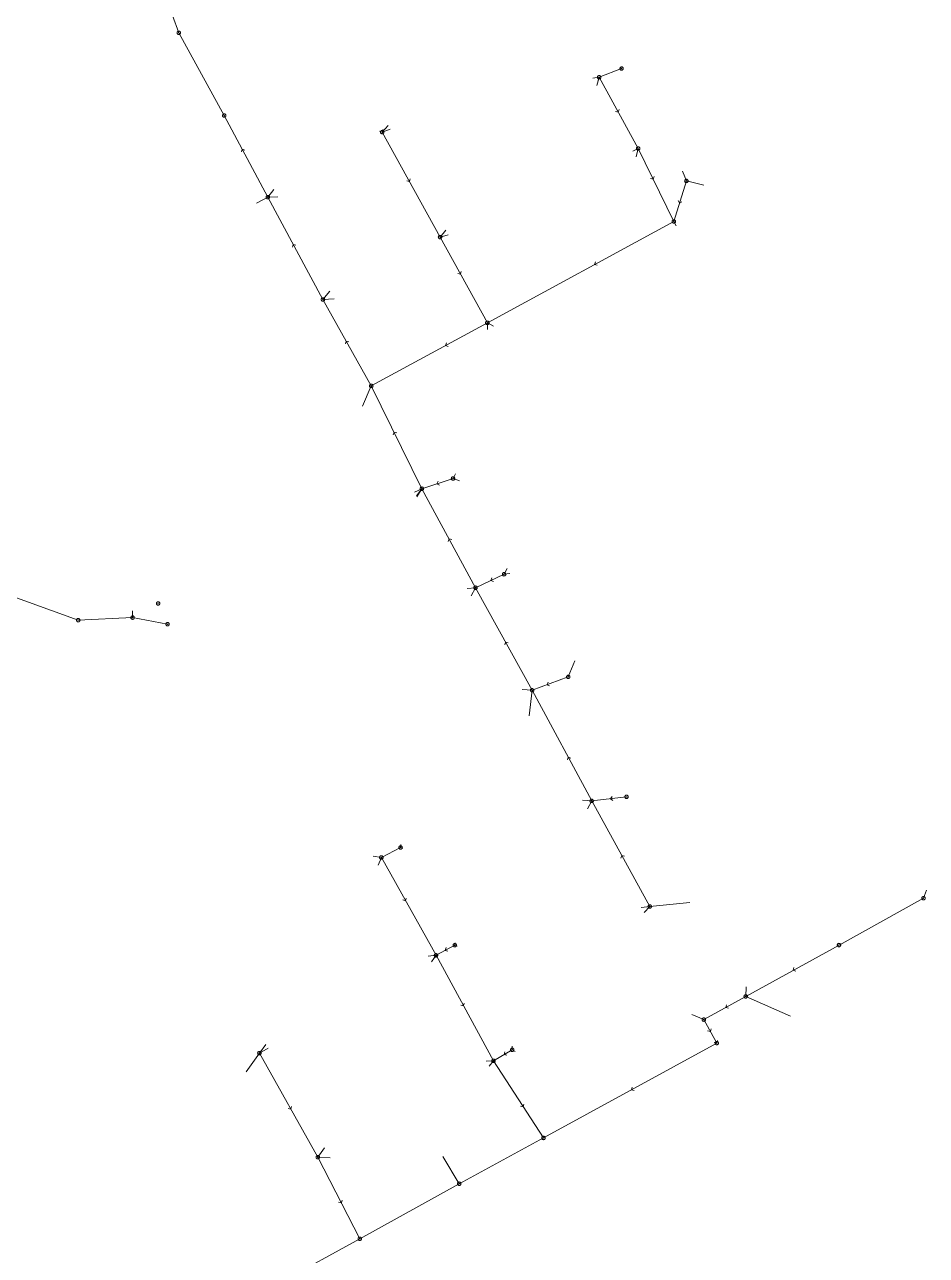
# Model space of a CAD drawing. Header units: metres. Extents: x 25504150 to 25508618, y 6694193 to 6702753.
# Drawn here: x 25505154 to 25505395, y 6700345.6 to 6700674.6 of the extents above; entities that cross this region are included whole.
import ezdxf

# ---------------------------------------------------------------- set-up
doc = ezdxf.new("R2010")
doc.units = ezdxf.units.M
for name, pattern in [('Sewer_node', [0]), ('Viemariputket', [0]), ('Viemarivarusteet', [0])]:
    doc.linetypes.add(name, pattern=pattern)
for name, color, linetype, lineweight in [('Sewer_node', 7, 'Sewer_node', 0), ('Viemariputket', 7, 'Viemariputket', 0), ('Viemarivarusteet', 7, 'Viemarivarusteet', 0)]:
    doc.layers.add(name, color=color, linetype=linetype, lineweight=lineweight)

msp = doc.modelspace()

# ---------------------------------------------------------------- linework, layer by layer
at = {"layer": 'Sewer_node', "color": 46, "linetype": 'Continuous', "true_color": 0x7f5f00, "flags": 128}
for points, elevation in [([(25505195.66, 6700672.43), (25505195.65, 6700672.5), (25505195.64, 6700672.57), (25505195.61, 6700672.64), (25505195.57, 6700672.7), (25505195.53, 6700672.76), (25505195.47, 6700672.8), (25505195.41, 6700672.84), (25505195.34, 6700672.87), (25505195.27, 6700672.88), (25505195.2, 6700672.89), (25505195.13, 6700672.88), (25505195.06, 6700672.87), (25505194.99, 6700672.84), (25505194.93, 6700672.8), (25505194.87, 6700672.76), (25505194.83, 6700672.7), (25505194.79, 6700672.64), (25505194.76, 6700672.57), (25505194.75, 6700672.5), (25505194.74, 6700672.43), (25505194.75, 6700672.36), (25505194.76, 6700672.29), (25505194.79, 6700672.22), (25505194.83, 6700672.16), (25505194.87, 6700672.1), (25505194.93, 6700672.06), (25505194.99, 6700672.02), (25505195.06, 6700671.99), (25505195.13, 6700671.98), (25505195.2, 6700671.97), (25505195.27, 6700671.98), (25505195.34, 6700671.99), (25505195.41, 6700672.02), (25505195.47, 6700672.06), (25505195.53, 6700672.1), (25505195.57, 6700672.16), (25505195.61, 6700672.22), (25505195.64, 6700672.29), (25505195.65, 6700672.36)], 53.73), ([(25505314.01, 6700662.85), (25505314, 6700662.92), (25505313.99, 6700662.99), (25505313.96, 6700663.06), (25505313.92, 6700663.12), (25505313.88, 6700663.18), (25505313.82, 6700663.22), (25505313.76, 6700663.26), (25505313.69, 6700663.29), (25505313.62, 6700663.3), (25505313.55, 6700663.31), (25505313.48, 6700663.3), (25505313.41, 6700663.29), (25505313.34, 6700663.26), (25505313.28, 6700663.22), (25505313.22, 6700663.18), (25505313.18, 6700663.12), (25505313.14, 6700663.06), (25505313.11, 6700662.99), (25505313.1, 6700662.92), (25505313.09, 6700662.85), (25505313.1, 6700662.78), (25505313.11, 6700662.71), (25505313.14, 6700662.64), (25505313.18, 6700662.58), (25505313.22, 6700662.52), (25505313.28, 6700662.48), (25505313.34, 6700662.44), (25505313.41, 6700662.41), (25505313.48, 6700662.4), (25505313.55, 6700662.39), (25505313.62, 6700662.4), (25505313.69, 6700662.41), (25505313.76, 6700662.44), (25505313.82, 6700662.48), (25505313.88, 6700662.52), (25505313.92, 6700662.58), (25505313.96, 6700662.64), (25505313.99, 6700662.71), (25505314, 6700662.78)], 58.7), ([(25505308.01, 6700660.53), (25505308, 6700660.6), (25505307.99, 6700660.67), (25505307.96, 6700660.74), (25505307.92, 6700660.8), (25505307.88, 6700660.86), (25505307.82, 6700660.9), (25505307.76, 6700660.94), (25505307.69, 6700660.97), (25505307.62, 6700660.98), (25505307.55, 6700660.99), (25505307.48, 6700660.98), (25505307.41, 6700660.97), (25505307.34, 6700660.94), (25505307.28, 6700660.9), (25505307.22, 6700660.86), (25505307.18, 6700660.8), (25505307.14, 6700660.74), (25505307.11, 6700660.67), (25505307.1, 6700660.6), (25505307.09, 6700660.53), (25505307.1, 6700660.46), (25505307.11, 6700660.39), (25505307.14, 6700660.32), (25505307.18, 6700660.26), (25505307.22, 6700660.2), (25505307.28, 6700660.16), (25505307.34, 6700660.12), (25505307.41, 6700660.09), (25505307.48, 6700660.08), (25505307.55, 6700660.07), (25505307.62, 6700660.08), (25505307.69, 6700660.09), (25505307.76, 6700660.12), (25505307.82, 6700660.16), (25505307.88, 6700660.2), (25505307.92, 6700660.26), (25505307.96, 6700660.32), (25505307.99, 6700660.39), (25505308, 6700660.46)], 58.51), ([(25505207.82, 6700650.29), (25505207.81, 6700650.36), (25505207.8, 6700650.43), (25505207.77, 6700650.5), (25505207.73, 6700650.56), (25505207.69, 6700650.62), (25505207.63, 6700650.66), (25505207.57, 6700650.7), (25505207.5, 6700650.73), (25505207.43, 6700650.74), (25505207.36, 6700650.75), (25505207.29, 6700650.74), (25505207.22, 6700650.73), (25505207.15, 6700650.7), (25505207.09, 6700650.66), (25505207.03, 6700650.62), (25505206.99, 6700650.56), (25505206.95, 6700650.5), (25505206.92, 6700650.43), (25505206.91, 6700650.36), (25505206.9, 6700650.29), (25505206.91, 6700650.22), (25505206.92, 6700650.15), (25505206.95, 6700650.08), (25505206.99, 6700650.02), (25505207.03, 6700649.96), (25505207.09, 6700649.92), (25505207.15, 6700649.88), (25505207.22, 6700649.85), (25505207.29, 6700649.84), (25505207.36, 6700649.83), (25505207.43, 6700649.84), (25505207.5, 6700649.85), (25505207.57, 6700649.88), (25505207.63, 6700649.92), (25505207.69, 6700649.96), (25505207.73, 6700650.02), (25505207.77, 6700650.08), (25505207.8, 6700650.15), (25505207.81, 6700650.22)], 55.88), ([(25505250.03, 6700645.89), (25505250.02, 6700645.96), (25505250.01, 6700646.03), (25505249.98, 6700646.1), (25505249.94, 6700646.16), (25505249.9, 6700646.22), (25505249.84, 6700646.26), (25505249.78, 6700646.3), (25505249.71, 6700646.33), (25505249.64, 6700646.34), (25505249.57, 6700646.35), (25505249.5, 6700646.34), (25505249.43, 6700646.33), (25505249.36, 6700646.3), (25505249.3, 6700646.26), (25505249.24, 6700646.22), (25505249.2, 6700646.16), (25505249.16, 6700646.1), (25505249.13, 6700646.03), (25505249.12, 6700645.96), (25505249.11, 6700645.89), (25505249.12, 6700645.82), (25505249.13, 6700645.75), (25505249.16, 6700645.68), (25505249.2, 6700645.62), (25505249.24, 6700645.56), (25505249.3, 6700645.52), (25505249.36, 6700645.48), (25505249.43, 6700645.45), (25505249.5, 6700645.44), (25505249.57, 6700645.43), (25505249.64, 6700645.44), (25505249.71, 6700645.45), (25505249.78, 6700645.48), (25505249.84, 6700645.52), (25505249.9, 6700645.56), (25505249.94, 6700645.62), (25505249.98, 6700645.68), (25505250.01, 6700645.75), (25505250.02, 6700645.82)], 57.32), ([(25505318.44, 6700641.5), (25505318.43, 6700641.57), (25505318.42, 6700641.65), (25505318.39, 6700641.71), (25505318.35, 6700641.78), (25505318.3, 6700641.83), (25505318.25, 6700641.88), (25505318.18, 6700641.92), (25505318.12, 6700641.95), (25505318.04, 6700641.96), (25505317.97, 6700641.97), (25505317.9, 6700641.96), (25505317.82, 6700641.95), (25505317.76, 6700641.92), (25505317.69, 6700641.88), (25505317.64, 6700641.83), (25505317.59, 6700641.78), (25505317.55, 6700641.71), (25505317.52, 6700641.65), (25505317.51, 6700641.57), (25505317.5, 6700641.5), (25505317.51, 6700641.43), (25505317.52, 6700641.35), (25505317.55, 6700641.29), (25505317.59, 6700641.22), (25505317.64, 6700641.17), (25505317.69, 6700641.12), (25505317.76, 6700641.08), (25505317.82, 6700641.05), (25505317.9, 6700641.04), (25505317.97, 6700641.03), (25505318.04, 6700641.04), (25505318.12, 6700641.05), (25505318.18, 6700641.08), (25505318.25, 6700641.12), (25505318.3, 6700641.17), (25505318.35, 6700641.22), (25505318.39, 6700641.29), (25505318.42, 6700641.35), (25505318.43, 6700641.43)], 58.75), ([(25505331.32, 6700632.82), (25505331.31, 6700632.89), (25505331.3, 6700632.96), (25505331.27, 6700633.03), (25505331.23, 6700633.09), (25505331.19, 6700633.15), (25505331.13, 6700633.19), (25505331.07, 6700633.23), (25505331, 6700633.26), (25505330.93, 6700633.27), (25505330.86, 6700633.28), (25505330.79, 6700633.27), (25505330.72, 6700633.26), (25505330.65, 6700633.23), (25505330.59, 6700633.19), (25505330.53, 6700633.15), (25505330.49, 6700633.09), (25505330.45, 6700633.03), (25505330.42, 6700632.96), (25505330.41, 6700632.89), (25505330.4, 6700632.82), (25505330.41, 6700632.75), (25505330.42, 6700632.68), (25505330.45, 6700632.61), (25505330.49, 6700632.55), (25505330.53, 6700632.49), (25505330.59, 6700632.45), (25505330.65, 6700632.41), (25505330.72, 6700632.38), (25505330.79, 6700632.37), (25505330.86, 6700632.36), (25505330.93, 6700632.37), (25505331, 6700632.38), (25505331.07, 6700632.41), (25505331.13, 6700632.45), (25505331.19, 6700632.49), (25505331.23, 6700632.55), (25505331.27, 6700632.61), (25505331.3, 6700632.68), (25505331.31, 6700632.75)], 58.87), ([(25505219.48, 6700628.48), (25505219.47, 6700628.55), (25505219.46, 6700628.63), (25505219.43, 6700628.69), (25505219.39, 6700628.76), (25505219.34, 6700628.81), (25505219.29, 6700628.86), (25505219.22, 6700628.9), (25505219.16, 6700628.93), (25505219.08, 6700628.94), (25505219.01, 6700628.95), (25505218.94, 6700628.94), (25505218.86, 6700628.93), (25505218.8, 6700628.9), (25505218.73, 6700628.86), (25505218.68, 6700628.81), (25505218.63, 6700628.76), (25505218.59, 6700628.69), (25505218.56, 6700628.63), (25505218.55, 6700628.55), (25505218.54, 6700628.48), (25505218.55, 6700628.41), (25505218.56, 6700628.33), (25505218.59, 6700628.27), (25505218.63, 6700628.2), (25505218.68, 6700628.15), (25505218.73, 6700628.1), (25505218.8, 6700628.06), (25505218.86, 6700628.03), (25505218.94, 6700628.02), (25505219.01, 6700628.01), (25505219.08, 6700628.02), (25505219.16, 6700628.03), (25505219.22, 6700628.06), (25505219.29, 6700628.1), (25505219.34, 6700628.15), (25505219.39, 6700628.2), (25505219.43, 6700628.27), (25505219.46, 6700628.33), (25505219.47, 6700628.41)], 57.07), ([(25505327.97, 6700622), (25505327.96, 6700622.07), (25505327.95, 6700622.14), (25505327.92, 6700622.21), (25505327.88, 6700622.27), (25505327.84, 6700622.33), (25505327.78, 6700622.37), (25505327.72, 6700622.41), (25505327.65, 6700622.44), (25505327.58, 6700622.45), (25505327.51, 6700622.46), (25505327.44, 6700622.45), (25505327.37, 6700622.44), (25505327.3, 6700622.41), (25505327.24, 6700622.37), (25505327.18, 6700622.33), (25505327.14, 6700622.27), (25505327.1, 6700622.21), (25505327.07, 6700622.14), (25505327.06, 6700622.07), (25505327.05, 6700622), (25505327.06, 6700621.93), (25505327.07, 6700621.86), (25505327.1, 6700621.79), (25505327.14, 6700621.73), (25505327.18, 6700621.67), (25505327.24, 6700621.63), (25505327.3, 6700621.59), (25505327.37, 6700621.56), (25505327.44, 6700621.55), (25505327.51, 6700621.54), (25505327.58, 6700621.55), (25505327.65, 6700621.56), (25505327.72, 6700621.59), (25505327.78, 6700621.63), (25505327.84, 6700621.67), (25505327.88, 6700621.73), (25505327.92, 6700621.79), (25505327.95, 6700621.86), (25505327.96, 6700621.93)], 58.85), ([(25505265.49, 6700617.82), (25505265.48, 6700617.89), (25505265.47, 6700617.96), (25505265.44, 6700618.03), (25505265.4, 6700618.09), (25505265.36, 6700618.15), (25505265.3, 6700618.19), (25505265.24, 6700618.23), (25505265.17, 6700618.26), (25505265.1, 6700618.27), (25505265.03, 6700618.28), (25505264.96, 6700618.27), (25505264.89, 6700618.26), (25505264.82, 6700618.23), (25505264.76, 6700618.19), (25505264.7, 6700618.15), (25505264.66, 6700618.09), (25505264.62, 6700618.03), (25505264.59, 6700617.96), (25505264.58, 6700617.89), (25505264.57, 6700617.82), (25505264.58, 6700617.75), (25505264.59, 6700617.68), (25505264.62, 6700617.61), (25505264.66, 6700617.55), (25505264.7, 6700617.49), (25505264.76, 6700617.45), (25505264.82, 6700617.41), (25505264.89, 6700617.38), (25505264.96, 6700617.37), (25505265.03, 6700617.36), (25505265.1, 6700617.37), (25505265.17, 6700617.38), (25505265.24, 6700617.41), (25505265.3, 6700617.45), (25505265.36, 6700617.49), (25505265.4, 6700617.55), (25505265.44, 6700617.61), (25505265.47, 6700617.68), (25505265.48, 6700617.75)], 57.59), ([(25505234.2, 6700601.13), (25505234.19, 6700601.2), (25505234.18, 6700601.27), (25505234.15, 6700601.34), (25505234.11, 6700601.4), (25505234.07, 6700601.46), (25505234.01, 6700601.5), (25505233.95, 6700601.54), (25505233.88, 6700601.57), (25505233.81, 6700601.58), (25505233.74, 6700601.59), (25505233.67, 6700601.58), (25505233.6, 6700601.57), (25505233.53, 6700601.54), (25505233.47, 6700601.5), (25505233.41, 6700601.46), (25505233.37, 6700601.4), (25505233.33, 6700601.34), (25505233.3, 6700601.27), (25505233.29, 6700601.2), (25505233.28, 6700601.13), (25505233.29, 6700601.06), (25505233.3, 6700600.99), (25505233.33, 6700600.92), (25505233.37, 6700600.86), (25505233.41, 6700600.8), (25505233.47, 6700600.76), (25505233.53, 6700600.72), (25505233.6, 6700600.69), (25505233.67, 6700600.68), (25505233.74, 6700600.67), (25505233.81, 6700600.68), (25505233.88, 6700600.69), (25505233.95, 6700600.72), (25505234.01, 6700600.76), (25505234.07, 6700600.8), (25505234.11, 6700600.86), (25505234.15, 6700600.92), (25505234.18, 6700600.99), (25505234.19, 6700601.06)], 57.25), ([(25505278.14, 6700594.88), (25505278.13, 6700594.95), (25505278.12, 6700595.03), (25505278.09, 6700595.09), (25505278.05, 6700595.16), (25505278, 6700595.21), (25505277.95, 6700595.26), (25505277.88, 6700595.3), (25505277.82, 6700595.33), (25505277.74, 6700595.34), (25505277.67, 6700595.35), (25505277.6, 6700595.34), (25505277.52, 6700595.33), (25505277.46, 6700595.3), (25505277.39, 6700595.26), (25505277.34, 6700595.21), (25505277.29, 6700595.16), (25505277.25, 6700595.09), (25505277.22, 6700595.03), (25505277.21, 6700594.95), (25505277.2, 6700594.88), (25505277.21, 6700594.81), (25505277.22, 6700594.73), (25505277.25, 6700594.67), (25505277.29, 6700594.6), (25505277.34, 6700594.55), (25505277.39, 6700594.5), (25505277.46, 6700594.46), (25505277.52, 6700594.43), (25505277.6, 6700594.42), (25505277.67, 6700594.41), (25505277.74, 6700594.42), (25505277.82, 6700594.43), (25505277.88, 6700594.46), (25505277.95, 6700594.5), (25505278, 6700594.55), (25505278.05, 6700594.6), (25505278.09, 6700594.67), (25505278.12, 6700594.73), (25505278.13, 6700594.81)], 57.64), ([(25505247.12, 6700578.04), (25505247.11, 6700578.11), (25505247.1, 6700578.18), (25505247.07, 6700578.25), (25505247.03, 6700578.31), (25505246.99, 6700578.37), (25505246.93, 6700578.41), (25505246.87, 6700578.45), (25505246.8, 6700578.48), (25505246.73, 6700578.49), (25505246.66, 6700578.5), (25505246.59, 6700578.49), (25505246.52, 6700578.48), (25505246.45, 6700578.45), (25505246.39, 6700578.41), (25505246.33, 6700578.37), (25505246.29, 6700578.31), (25505246.25, 6700578.25), (25505246.22, 6700578.18), (25505246.21, 6700578.11), (25505246.2, 6700578.04), (25505246.21, 6700577.97), (25505246.22, 6700577.9), (25505246.25, 6700577.83), (25505246.29, 6700577.77), (25505246.33, 6700577.71), (25505246.39, 6700577.67), (25505246.45, 6700577.63), (25505246.52, 6700577.6), (25505246.59, 6700577.59), (25505246.66, 6700577.58), (25505246.73, 6700577.59), (25505246.8, 6700577.6), (25505246.87, 6700577.63), (25505246.93, 6700577.67), (25505246.99, 6700577.71), (25505247.03, 6700577.77), (25505247.07, 6700577.83), (25505247.1, 6700577.9), (25505247.11, 6700577.97)], 57.19), ([(25505268.96, 6700553.27), (25505268.95, 6700553.34), (25505268.94, 6700553.41), (25505268.91, 6700553.48), (25505268.87, 6700553.54), (25505268.83, 6700553.6), (25505268.77, 6700553.64), (25505268.71, 6700553.68), (25505268.64, 6700553.71), (25505268.57, 6700553.72), (25505268.5, 6700553.73), (25505268.43, 6700553.72), (25505268.36, 6700553.71), (25505268.29, 6700553.68), (25505268.23, 6700553.64), (25505268.17, 6700553.6), (25505268.13, 6700553.54), (25505268.09, 6700553.48), (25505268.06, 6700553.41), (25505268.05, 6700553.34), (25505268.04, 6700553.27), (25505268.05, 6700553.2), (25505268.06, 6700553.13), (25505268.09, 6700553.06), (25505268.13, 6700553), (25505268.17, 6700552.94), (25505268.23, 6700552.9), (25505268.29, 6700552.86), (25505268.36, 6700552.83), (25505268.43, 6700552.82), (25505268.5, 6700552.81), (25505268.57, 6700552.82), (25505268.64, 6700552.83), (25505268.71, 6700552.86), (25505268.77, 6700552.9), (25505268.83, 6700552.94), (25505268.87, 6700553), (25505268.91, 6700553.06), (25505268.94, 6700553.13), (25505268.95, 6700553.2)], 57.9), ([(25505260.64, 6700550.56), (25505260.63, 6700550.63), (25505260.62, 6700550.7), (25505260.59, 6700550.77), (25505260.55, 6700550.83), (25505260.51, 6700550.89), (25505260.45, 6700550.93), (25505260.39, 6700550.97), (25505260.32, 6700551), (25505260.25, 6700551.01), (25505260.18, 6700551.02), (25505260.11, 6700551.01), (25505260.04, 6700551), (25505259.97, 6700550.97), (25505259.91, 6700550.93), (25505259.85, 6700550.89), (25505259.81, 6700550.83), (25505259.77, 6700550.77), (25505259.74, 6700550.7), (25505259.73, 6700550.63), (25505259.72, 6700550.56), (25505259.73, 6700550.49), (25505259.74, 6700550.42), (25505259.77, 6700550.35), (25505259.81, 6700550.29), (25505259.85, 6700550.23), (25505259.91, 6700550.19), (25505259.97, 6700550.15), (25505260.04, 6700550.12), (25505260.11, 6700550.11), (25505260.18, 6700550.1), (25505260.25, 6700550.11), (25505260.32, 6700550.12), (25505260.39, 6700550.15), (25505260.45, 6700550.19), (25505260.51, 6700550.23), (25505260.55, 6700550.29), (25505260.59, 6700550.35), (25505260.62, 6700550.42), (25505260.63, 6700550.49)], 57.73), ([(25505282.6, 6700527.68), (25505282.59, 6700527.75), (25505282.58, 6700527.82), (25505282.55, 6700527.89), (25505282.51, 6700527.95), (25505282.47, 6700528.01), (25505282.41, 6700528.05), (25505282.35, 6700528.09), (25505282.28, 6700528.12), (25505282.21, 6700528.13), (25505282.14, 6700528.14), (25505282.07, 6700528.13), (25505282, 6700528.12), (25505281.93, 6700528.09), (25505281.87, 6700528.05), (25505281.81, 6700528.01), (25505281.77, 6700527.95), (25505281.73, 6700527.89), (25505281.7, 6700527.82), (25505281.69, 6700527.75), (25505281.68, 6700527.68), (25505281.69, 6700527.61), (25505281.7, 6700527.54), (25505281.73, 6700527.47), (25505281.77, 6700527.41), (25505281.81, 6700527.35), (25505281.87, 6700527.31), (25505281.93, 6700527.27), (25505282, 6700527.24), (25505282.07, 6700527.23), (25505282.14, 6700527.22), (25505282.21, 6700527.23), (25505282.28, 6700527.24), (25505282.35, 6700527.27), (25505282.41, 6700527.31), (25505282.47, 6700527.35), (25505282.51, 6700527.41), (25505282.55, 6700527.47), (25505282.58, 6700527.54), (25505282.59, 6700527.61)], 58.17), ([(25505274.98, 6700524.1), (25505274.97, 6700524.17), (25505274.96, 6700524.24), (25505274.93, 6700524.31), (25505274.89, 6700524.37), (25505274.85, 6700524.43), (25505274.79, 6700524.47), (25505274.73, 6700524.51), (25505274.66, 6700524.54), (25505274.59, 6700524.55), (25505274.52, 6700524.56), (25505274.45, 6700524.55), (25505274.38, 6700524.54), (25505274.31, 6700524.51), (25505274.25, 6700524.47), (25505274.19, 6700524.43), (25505274.15, 6700524.37), (25505274.11, 6700524.31), (25505274.08, 6700524.24), (25505274.07, 6700524.17), (25505274.06, 6700524.1), (25505274.07, 6700524.03), (25505274.08, 6700523.96), (25505274.11, 6700523.89), (25505274.15, 6700523.83), (25505274.19, 6700523.77), (25505274.25, 6700523.73), (25505274.31, 6700523.69), (25505274.38, 6700523.66), (25505274.45, 6700523.65), (25505274.52, 6700523.64), (25505274.59, 6700523.65), (25505274.66, 6700523.66), (25505274.73, 6700523.69), (25505274.79, 6700523.73), (25505274.85, 6700523.77), (25505274.89, 6700523.83), (25505274.93, 6700523.89), (25505274.96, 6700523.96), (25505274.97, 6700524.03)], 58.12), ([(25505183.32, 6700516.1), (25505183.31, 6700516.17), (25505183.3, 6700516.24), (25505183.27, 6700516.31), (25505183.23, 6700516.37), (25505183.19, 6700516.43), (25505183.13, 6700516.47), (25505183.07, 6700516.51), (25505183, 6700516.54), (25505182.93, 6700516.55), (25505182.86, 6700516.56), (25505182.79, 6700516.55), (25505182.72, 6700516.54), (25505182.65, 6700516.51), (25505182.59, 6700516.47), (25505182.53, 6700516.43), (25505182.49, 6700516.37), (25505182.45, 6700516.31), (25505182.42, 6700516.24), (25505182.41, 6700516.17), (25505182.4, 6700516.1), (25505182.41, 6700516.03), (25505182.42, 6700515.96), (25505182.45, 6700515.89), (25505182.49, 6700515.83), (25505182.53, 6700515.77), (25505182.59, 6700515.73), (25505182.65, 6700515.69), (25505182.72, 6700515.66), (25505182.79, 6700515.65), (25505182.86, 6700515.64), (25505182.93, 6700515.65), (25505183, 6700515.66), (25505183.07, 6700515.69), (25505183.13, 6700515.73), (25505183.19, 6700515.77), (25505183.23, 6700515.83), (25505183.27, 6700515.89), (25505183.3, 6700515.96), (25505183.31, 6700516.03)], 58.31), ([(25505299.75, 6700500.25), (25505299.74, 6700500.32), (25505299.73, 6700500.39), (25505299.7, 6700500.46), (25505299.66, 6700500.52), (25505299.62, 6700500.58), (25505299.56, 6700500.62), (25505299.5, 6700500.66), (25505299.43, 6700500.69), (25505299.36, 6700500.7), (25505299.29, 6700500.71), (25505299.22, 6700500.7), (25505299.15, 6700500.69), (25505299.08, 6700500.66), (25505299.02, 6700500.62), (25505298.96, 6700500.58), (25505298.92, 6700500.52), (25505298.88, 6700500.46), (25505298.85, 6700500.39), (25505298.84, 6700500.32), (25505298.83, 6700500.25), (25505298.84, 6700500.18), (25505298.85, 6700500.11), (25505298.88, 6700500.04), (25505298.92, 6700499.98), (25505298.96, 6700499.92), (25505299.02, 6700499.88), (25505299.08, 6700499.84), (25505299.15, 6700499.81), (25505299.22, 6700499.8), (25505299.29, 6700499.79), (25505299.36, 6700499.8), (25505299.43, 6700499.81), (25505299.5, 6700499.84), (25505299.56, 6700499.88), (25505299.62, 6700499.92), (25505299.66, 6700499.98), (25505299.7, 6700500.04), (25505299.73, 6700500.11), (25505299.74, 6700500.18)], 58.38), ([(25505290.08, 6700496.68), (25505290.07, 6700496.75), (25505290.06, 6700496.82), (25505290.03, 6700496.89), (25505289.99, 6700496.95), (25505289.95, 6700497.01), (25505289.89, 6700497.05), (25505289.83, 6700497.09), (25505289.76, 6700497.12), (25505289.69, 6700497.13), (25505289.62, 6700497.14), (25505289.55, 6700497.13), (25505289.48, 6700497.12), (25505289.41, 6700497.09), (25505289.35, 6700497.05), (25505289.29, 6700497.01), (25505289.25, 6700496.95), (25505289.21, 6700496.89), (25505289.18, 6700496.82), (25505289.17, 6700496.75), (25505289.16, 6700496.68), (25505289.17, 6700496.61), (25505289.18, 6700496.54), (25505289.21, 6700496.47), (25505289.25, 6700496.41), (25505289.29, 6700496.35), (25505289.35, 6700496.31), (25505289.41, 6700496.27), (25505289.48, 6700496.24), (25505289.55, 6700496.23), (25505289.62, 6700496.22), (25505289.69, 6700496.23), (25505289.76, 6700496.24), (25505289.83, 6700496.27), (25505289.89, 6700496.31), (25505289.95, 6700496.35), (25505289.99, 6700496.41), (25505290.03, 6700496.47), (25505290.06, 6700496.54), (25505290.07, 6700496.61)], 58.45), ([(25505306.01, 6700467.1), (25505306, 6700467.17), (25505305.99, 6700467.24), (25505305.96, 6700467.31), (25505305.92, 6700467.37), (25505305.88, 6700467.43), (25505305.82, 6700467.47), (25505305.76, 6700467.51), (25505305.69, 6700467.54), (25505305.62, 6700467.55), (25505305.55, 6700467.56), (25505305.48, 6700467.55), (25505305.41, 6700467.54), (25505305.34, 6700467.51), (25505305.28, 6700467.47), (25505305.22, 6700467.43), (25505305.18, 6700467.37), (25505305.14, 6700467.31), (25505305.11, 6700467.24), (25505305.1, 6700467.17), (25505305.09, 6700467.1), (25505305.1, 6700467.03), (25505305.11, 6700466.96), (25505305.14, 6700466.89), (25505305.18, 6700466.83), (25505305.22, 6700466.77), (25505305.28, 6700466.73), (25505305.34, 6700466.69), (25505305.41, 6700466.66), (25505305.48, 6700466.65), (25505305.55, 6700466.64), (25505305.62, 6700466.65), (25505305.69, 6700466.66), (25505305.76, 6700466.69), (25505305.82, 6700466.73), (25505305.88, 6700466.77), (25505305.92, 6700466.83), (25505305.96, 6700466.89), (25505305.99, 6700466.96), (25505306, 6700467.03)], 58.96), ([(25505315.33, 6700468.19), (25505315.32, 6700468.26), (25505315.31, 6700468.33), (25505315.28, 6700468.4), (25505315.24, 6700468.46), (25505315.2, 6700468.52), (25505315.14, 6700468.56), (25505315.08, 6700468.6), (25505315.01, 6700468.63), (25505314.94, 6700468.64), (25505314.87, 6700468.65), (25505314.8, 6700468.64), (25505314.73, 6700468.63), (25505314.66, 6700468.6), (25505314.6, 6700468.56), (25505314.54, 6700468.52), (25505314.5, 6700468.46), (25505314.46, 6700468.4), (25505314.43, 6700468.33), (25505314.42, 6700468.26), (25505314.41, 6700468.19), (25505314.42, 6700468.12), (25505314.43, 6700468.05), (25505314.46, 6700467.98), (25505314.5, 6700467.92), (25505314.54, 6700467.86), (25505314.6, 6700467.82), (25505314.66, 6700467.78), (25505314.73, 6700467.75), (25505314.8, 6700467.74), (25505314.87, 6700467.73), (25505314.94, 6700467.74), (25505315.01, 6700467.75), (25505315.08, 6700467.78), (25505315.14, 6700467.82), (25505315.2, 6700467.86), (25505315.24, 6700467.92), (25505315.28, 6700467.98), (25505315.31, 6700468.05), (25505315.32, 6700468.12)], 59.16), ([(25505254.95, 6700454.64), (25505254.94, 6700454.71), (25505254.93, 6700454.78), (25505254.9, 6700454.85), (25505254.86, 6700454.91), (25505254.82, 6700454.97), (25505254.76, 6700455.01), (25505254.7, 6700455.05), (25505254.63, 6700455.08), (25505254.56, 6700455.09), (25505254.49, 6700455.1), (25505254.42, 6700455.09), (25505254.35, 6700455.08), (25505254.28, 6700455.05), (25505254.22, 6700455.01), (25505254.16, 6700454.97), (25505254.12, 6700454.91), (25505254.08, 6700454.85), (25505254.05, 6700454.78), (25505254.04, 6700454.71), (25505254.03, 6700454.64), (25505254.04, 6700454.57), (25505254.05, 6700454.5), (25505254.08, 6700454.43), (25505254.12, 6700454.37), (25505254.16, 6700454.31), (25505254.22, 6700454.27), (25505254.28, 6700454.23), (25505254.35, 6700454.2), (25505254.42, 6700454.19), (25505254.49, 6700454.18), (25505254.56, 6700454.19), (25505254.63, 6700454.2), (25505254.7, 6700454.23), (25505254.76, 6700454.27), (25505254.82, 6700454.31), (25505254.86, 6700454.37), (25505254.9, 6700454.43), (25505254.93, 6700454.5), (25505254.94, 6700454.57)], 59.03), ([(25505249.81, 6700451.98), (25505249.8, 6700452.05), (25505249.79, 6700452.13), (25505249.76, 6700452.19), (25505249.72, 6700452.26), (25505249.67, 6700452.31), (25505249.62, 6700452.36), (25505249.55, 6700452.4), (25505249.49, 6700452.43), (25505249.41, 6700452.44), (25505249.34, 6700452.45), (25505249.27, 6700452.44), (25505249.19, 6700452.43), (25505249.13, 6700452.4), (25505249.06, 6700452.36), (25505249.01, 6700452.31), (25505248.96, 6700452.26), (25505248.92, 6700452.19), (25505248.89, 6700452.13), (25505248.88, 6700452.05), (25505248.87, 6700451.98), (25505248.88, 6700451.91), (25505248.89, 6700451.83), (25505248.92, 6700451.77), (25505248.96, 6700451.7), (25505249.01, 6700451.65), (25505249.06, 6700451.6), (25505249.13, 6700451.56), (25505249.19, 6700451.53), (25505249.27, 6700451.52), (25505249.34, 6700451.51), (25505249.41, 6700451.52), (25505249.49, 6700451.53), (25505249.55, 6700451.56), (25505249.62, 6700451.6), (25505249.67, 6700451.65), (25505249.72, 6700451.7), (25505249.76, 6700451.77), (25505249.79, 6700451.83), (25505249.8, 6700451.91)], 58.89), ([(25505394.69, 6700441.08), (25505394.68, 6700441.15), (25505394.67, 6700441.22), (25505394.64, 6700441.29), (25505394.6, 6700441.35), (25505394.56, 6700441.41), (25505394.5, 6700441.45), (25505394.44, 6700441.49), (25505394.37, 6700441.52), (25505394.3, 6700441.53), (25505394.23, 6700441.54), (25505394.16, 6700441.53), (25505394.09, 6700441.52), (25505394.02, 6700441.49), (25505393.96, 6700441.45), (25505393.9, 6700441.41), (25505393.86, 6700441.35), (25505393.82, 6700441.29), (25505393.79, 6700441.22), (25505393.78, 6700441.15), (25505393.77, 6700441.08), (25505393.78, 6700441.01), (25505393.79, 6700440.94), (25505393.82, 6700440.87), (25505393.86, 6700440.81), (25505393.9, 6700440.75), (25505393.96, 6700440.71), (25505394.02, 6700440.67), (25505394.09, 6700440.64), (25505394.16, 6700440.63), (25505394.23, 6700440.62), (25505394.3, 6700440.63), (25505394.37, 6700440.64), (25505394.44, 6700440.67), (25505394.5, 6700440.71), (25505394.56, 6700440.75), (25505394.6, 6700440.81), (25505394.64, 6700440.87), (25505394.67, 6700440.94), (25505394.68, 6700441.01)], 64.43), ([(25505321.53, 6700438.89), (25505321.52, 6700438.96), (25505321.51, 6700439.03), (25505321.48, 6700439.1), (25505321.44, 6700439.16), (25505321.4, 6700439.22), (25505321.34, 6700439.26), (25505321.28, 6700439.3), (25505321.21, 6700439.33), (25505321.14, 6700439.34), (25505321.07, 6700439.35), (25505321, 6700439.34), (25505320.93, 6700439.33), (25505320.86, 6700439.3), (25505320.8, 6700439.26), (25505320.74, 6700439.22), (25505320.7, 6700439.16), (25505320.66, 6700439.1), (25505320.63, 6700439.03), (25505320.62, 6700438.96), (25505320.61, 6700438.89), (25505320.62, 6700438.82), (25505320.63, 6700438.75), (25505320.66, 6700438.68), (25505320.7, 6700438.62), (25505320.74, 6700438.56), (25505320.8, 6700438.52), (25505320.86, 6700438.48), (25505320.93, 6700438.45), (25505321, 6700438.44), (25505321.07, 6700438.43), (25505321.14, 6700438.44), (25505321.21, 6700438.45), (25505321.28, 6700438.48), (25505321.34, 6700438.52), (25505321.4, 6700438.56), (25505321.44, 6700438.62), (25505321.48, 6700438.68), (25505321.51, 6700438.75), (25505321.52, 6700438.82)], 60.42), ([(25505269.43, 6700428.53), (25505269.42, 6700428.6), (25505269.41, 6700428.67), (25505269.38, 6700428.74), (25505269.34, 6700428.8), (25505269.3, 6700428.86), (25505269.24, 6700428.9), (25505269.18, 6700428.94), (25505269.11, 6700428.97), (25505269.04, 6700428.98), (25505268.97, 6700428.99), (25505268.9, 6700428.98), (25505268.83, 6700428.97), (25505268.76, 6700428.94), (25505268.7, 6700428.9), (25505268.64, 6700428.86), (25505268.6, 6700428.8), (25505268.56, 6700428.74), (25505268.53, 6700428.67), (25505268.52, 6700428.6), (25505268.51, 6700428.53), (25505268.52, 6700428.46), (25505268.53, 6700428.39), (25505268.56, 6700428.32), (25505268.6, 6700428.26), (25505268.64, 6700428.2), (25505268.7, 6700428.16), (25505268.76, 6700428.12), (25505268.83, 6700428.09), (25505268.9, 6700428.08), (25505268.97, 6700428.07), (25505269.04, 6700428.08), (25505269.11, 6700428.09), (25505269.18, 6700428.12), (25505269.24, 6700428.16), (25505269.3, 6700428.2), (25505269.34, 6700428.26), (25505269.38, 6700428.32), (25505269.41, 6700428.39), (25505269.42, 6700428.46)], 59.06), ([(25505372.11, 6700428.58), (25505372.1, 6700428.65), (25505372.09, 6700428.72), (25505372.06, 6700428.79), (25505372.02, 6700428.85), (25505371.98, 6700428.91), (25505371.92, 6700428.95), (25505371.86, 6700428.99), (25505371.79, 6700429.02), (25505371.72, 6700429.03), (25505371.65, 6700429.04), (25505371.58, 6700429.03), (25505371.51, 6700429.02), (25505371.44, 6700428.99), (25505371.38, 6700428.95), (25505371.32, 6700428.91), (25505371.28, 6700428.85), (25505371.24, 6700428.79), (25505371.21, 6700428.72), (25505371.2, 6700428.65), (25505371.19, 6700428.58), (25505371.2, 6700428.51), (25505371.21, 6700428.44), (25505371.24, 6700428.37), (25505371.28, 6700428.31), (25505371.32, 6700428.25), (25505371.38, 6700428.21), (25505371.44, 6700428.17), (25505371.51, 6700428.14), (25505371.58, 6700428.13), (25505371.65, 6700428.12), (25505371.72, 6700428.13), (25505371.79, 6700428.14), (25505371.86, 6700428.17), (25505371.92, 6700428.21), (25505371.98, 6700428.25), (25505372.02, 6700428.31), (25505372.06, 6700428.37), (25505372.09, 6700428.44), (25505372.1, 6700428.51)], 63.15), ([(25505264.41, 6700425.83), (25505264.4, 6700425.9), (25505264.39, 6700425.97), (25505264.36, 6700426.04), (25505264.32, 6700426.1), (25505264.28, 6700426.16), (25505264.22, 6700426.2), (25505264.16, 6700426.24), (25505264.09, 6700426.27), (25505264.02, 6700426.28), (25505263.95, 6700426.29), (25505263.88, 6700426.28), (25505263.81, 6700426.27), (25505263.74, 6700426.24), (25505263.68, 6700426.2), (25505263.62, 6700426.16), (25505263.58, 6700426.1), (25505263.54, 6700426.04), (25505263.51, 6700425.97), (25505263.5, 6700425.9), (25505263.49, 6700425.83), (25505263.5, 6700425.76), (25505263.51, 6700425.69), (25505263.54, 6700425.62), (25505263.58, 6700425.56), (25505263.62, 6700425.5), (25505263.68, 6700425.46), (25505263.74, 6700425.42), (25505263.81, 6700425.39), (25505263.88, 6700425.38), (25505263.95, 6700425.37), (25505264.02, 6700425.38), (25505264.09, 6700425.39), (25505264.16, 6700425.42), (25505264.22, 6700425.46), (25505264.28, 6700425.5), (25505264.32, 6700425.56), (25505264.36, 6700425.62), (25505264.39, 6700425.69), (25505264.4, 6700425.76)], 59.05), ([(25505347.17, 6700414.85), (25505347.16, 6700414.92), (25505347.15, 6700414.99), (25505347.12, 6700415.06), (25505347.08, 6700415.12), (25505347.04, 6700415.18), (25505346.98, 6700415.22), (25505346.92, 6700415.26), (25505346.85, 6700415.29), (25505346.78, 6700415.3), (25505346.71, 6700415.31), (25505346.64, 6700415.3), (25505346.57, 6700415.29), (25505346.5, 6700415.26), (25505346.44, 6700415.22), (25505346.38, 6700415.18), (25505346.34, 6700415.12), (25505346.3, 6700415.06), (25505346.27, 6700414.99), (25505346.26, 6700414.92), (25505346.25, 6700414.85), (25505346.26, 6700414.78), (25505346.27, 6700414.71), (25505346.3, 6700414.64), (25505346.34, 6700414.58), (25505346.38, 6700414.52), (25505346.44, 6700414.48), (25505346.5, 6700414.44), (25505346.57, 6700414.41), (25505346.64, 6700414.4), (25505346.71, 6700414.39), (25505346.78, 6700414.4), (25505346.85, 6700414.41), (25505346.92, 6700414.44), (25505346.98, 6700414.48), (25505347.04, 6700414.52), (25505347.08, 6700414.58), (25505347.12, 6700414.64), (25505347.15, 6700414.71), (25505347.16, 6700414.78)], 61.54), ([(25505335.99, 6700408.65), (25505335.98, 6700408.72), (25505335.97, 6700408.8), (25505335.94, 6700408.86), (25505335.9, 6700408.93), (25505335.85, 6700408.98), (25505335.8, 6700409.03), (25505335.73, 6700409.07), (25505335.67, 6700409.1), (25505335.59, 6700409.11), (25505335.52, 6700409.12), (25505335.45, 6700409.11), (25505335.37, 6700409.1), (25505335.31, 6700409.07), (25505335.24, 6700409.03), (25505335.19, 6700408.98), (25505335.14, 6700408.93), (25505335.1, 6700408.86), (25505335.07, 6700408.8), (25505335.06, 6700408.72), (25505335.05, 6700408.65), (25505335.06, 6700408.58), (25505335.07, 6700408.5), (25505335.1, 6700408.44), (25505335.14, 6700408.37), (25505335.19, 6700408.32), (25505335.24, 6700408.27), (25505335.31, 6700408.23), (25505335.37, 6700408.2), (25505335.45, 6700408.19), (25505335.52, 6700408.18), (25505335.59, 6700408.19), (25505335.67, 6700408.2), (25505335.73, 6700408.23), (25505335.8, 6700408.27), (25505335.85, 6700408.32), (25505335.9, 6700408.37), (25505335.94, 6700408.44), (25505335.97, 6700408.5), (25505335.98, 6700408.58)], 60.86), ([(25505339.45, 6700402.36), (25505339.44, 6700402.43), (25505339.43, 6700402.5), (25505339.4, 6700402.57), (25505339.36, 6700402.63), (25505339.32, 6700402.69), (25505339.26, 6700402.73), (25505339.2, 6700402.77), (25505339.13, 6700402.8), (25505339.06, 6700402.81), (25505338.99, 6700402.82), (25505338.92, 6700402.81), (25505338.85, 6700402.8), (25505338.78, 6700402.77), (25505338.72, 6700402.73), (25505338.66, 6700402.69), (25505338.62, 6700402.63), (25505338.58, 6700402.57), (25505338.55, 6700402.5), (25505338.54, 6700402.43), (25505338.53, 6700402.36), (25505338.54, 6700402.29), (25505338.55, 6700402.22), (25505338.58, 6700402.15), (25505338.62, 6700402.09), (25505338.66, 6700402.03), (25505338.72, 6700401.99), (25505338.78, 6700401.95), (25505338.85, 6700401.92), (25505338.92, 6700401.91), (25505338.99, 6700401.9), (25505339.06, 6700401.91), (25505339.13, 6700401.92), (25505339.2, 6700401.95), (25505339.26, 6700401.99), (25505339.32, 6700402.03), (25505339.36, 6700402.09), (25505339.4, 6700402.15), (25505339.43, 6700402.22), (25505339.44, 6700402.29)], 60.95), ([(25505217.2, 6700399.68), (25505217.19, 6700399.75), (25505217.18, 6700399.82), (25505217.15, 6700399.89), (25505217.11, 6700399.95), (25505217.07, 6700400.01), (25505217.01, 6700400.05), (25505216.95, 6700400.09), (25505216.88, 6700400.12), (25505216.81, 6700400.13), (25505216.74, 6700400.14), (25505216.67, 6700400.13), (25505216.6, 6700400.12), (25505216.53, 6700400.09), (25505216.47, 6700400.05), (25505216.41, 6700400.01), (25505216.37, 6700399.95), (25505216.33, 6700399.89), (25505216.3, 6700399.82), (25505216.29, 6700399.75), (25505216.28, 6700399.68), (25505216.29, 6700399.61), (25505216.3, 6700399.54), (25505216.33, 6700399.47), (25505216.37, 6700399.41), (25505216.41, 6700399.35), (25505216.47, 6700399.31), (25505216.53, 6700399.27), (25505216.6, 6700399.24), (25505216.67, 6700399.23), (25505216.74, 6700399.22), (25505216.81, 6700399.23), (25505216.88, 6700399.24), (25505216.95, 6700399.27), (25505217.01, 6700399.31), (25505217.07, 6700399.35), (25505217.11, 6700399.41), (25505217.15, 6700399.47), (25505217.18, 6700399.54), (25505217.19, 6700399.61)], 60.59), ([(25505279.76, 6700397.64), (25505279.75, 6700397.71), (25505279.74, 6700397.78), (25505279.71, 6700397.85), (25505279.67, 6700397.91), (25505279.63, 6700397.97), (25505279.57, 6700398.01), (25505279.51, 6700398.05), (25505279.44, 6700398.08), (25505279.37, 6700398.09), (25505279.3, 6700398.1), (25505279.23, 6700398.09), (25505279.16, 6700398.08), (25505279.09, 6700398.05), (25505279.03, 6700398.01), (25505278.97, 6700397.97), (25505278.93, 6700397.91), (25505278.89, 6700397.85), (25505278.86, 6700397.78), (25505278.85, 6700397.71), (25505278.84, 6700397.64), (25505278.85, 6700397.57), (25505278.86, 6700397.5), (25505278.89, 6700397.43), (25505278.93, 6700397.37), (25505278.97, 6700397.31), (25505279.03, 6700397.27), (25505279.09, 6700397.23), (25505279.16, 6700397.2), (25505279.23, 6700397.19), (25505279.3, 6700397.18), (25505279.37, 6700397.19), (25505279.44, 6700397.2), (25505279.51, 6700397.23), (25505279.57, 6700397.27), (25505279.63, 6700397.31), (25505279.67, 6700397.37), (25505279.71, 6700397.43), (25505279.74, 6700397.5), (25505279.75, 6700397.57)], 58.49), ([(25505284.79, 6700400.57), (25505284.78, 6700400.64), (25505284.77, 6700400.71), (25505284.74, 6700400.78), (25505284.7, 6700400.84), (25505284.66, 6700400.9), (25505284.6, 6700400.94), (25505284.54, 6700400.98), (25505284.47, 6700401.01), (25505284.4, 6700401.02), (25505284.33, 6700401.03), (25505284.26, 6700401.02), (25505284.19, 6700401.01), (25505284.12, 6700400.98), (25505284.06, 6700400.94), (25505284, 6700400.9), (25505283.96, 6700400.84), (25505283.92, 6700400.78), (25505283.89, 6700400.71), (25505283.88, 6700400.64), (25505283.87, 6700400.57), (25505283.88, 6700400.5), (25505283.89, 6700400.43), (25505283.92, 6700400.36), (25505283.96, 6700400.3), (25505284, 6700400.24), (25505284.06, 6700400.2), (25505284.12, 6700400.16), (25505284.19, 6700400.13), (25505284.26, 6700400.12), (25505284.33, 6700400.11), (25505284.4, 6700400.12), (25505284.47, 6700400.13), (25505284.54, 6700400.16), (25505284.6, 6700400.2), (25505284.66, 6700400.24), (25505284.7, 6700400.3), (25505284.74, 6700400.36), (25505284.77, 6700400.43), (25505284.78, 6700400.5)], 58.66), ([(25505293.12, 6700377.01), (25505293.11, 6700377.08), (25505293.1, 6700377.15), (25505293.07, 6700377.22), (25505293.03, 6700377.28), (25505292.99, 6700377.34), (25505292.93, 6700377.38), (25505292.87, 6700377.42), (25505292.8, 6700377.45), (25505292.73, 6700377.46), (25505292.66, 6700377.47), (25505292.59, 6700377.46), (25505292.52, 6700377.45), (25505292.45, 6700377.42), (25505292.39, 6700377.38), (25505292.33, 6700377.34), (25505292.29, 6700377.28), (25505292.25, 6700377.22), (25505292.22, 6700377.15), (25505292.21, 6700377.08), (25505292.2, 6700377.01), (25505292.21, 6700376.94), (25505292.22, 6700376.87), (25505292.25, 6700376.8), (25505292.29, 6700376.74), (25505292.33, 6700376.68), (25505292.39, 6700376.64), (25505292.45, 6700376.6), (25505292.52, 6700376.57), (25505292.59, 6700376.56), (25505292.66, 6700376.55), (25505292.73, 6700376.56), (25505292.8, 6700376.57), (25505292.87, 6700376.6), (25505292.93, 6700376.64), (25505292.99, 6700376.68), (25505293.03, 6700376.74), (25505293.07, 6700376.8), (25505293.1, 6700376.87), (25505293.11, 6700376.94)], 58.4), ([(25505232.82, 6700371.86), (25505232.81, 6700371.93), (25505232.8, 6700372), (25505232.77, 6700372.07), (25505232.73, 6700372.13), (25505232.69, 6700372.19), (25505232.63, 6700372.23), (25505232.57, 6700372.27), (25505232.5, 6700372.3), (25505232.43, 6700372.31), (25505232.36, 6700372.32), (25505232.29, 6700372.31), (25505232.22, 6700372.3), (25505232.15, 6700372.27), (25505232.09, 6700372.23), (25505232.03, 6700372.19), (25505231.99, 6700372.13), (25505231.95, 6700372.07), (25505231.92, 6700372), (25505231.91, 6700371.93), (25505231.9, 6700371.86), (25505231.91, 6700371.79), (25505231.92, 6700371.72), (25505231.95, 6700371.65), (25505231.99, 6700371.59), (25505232.03, 6700371.53), (25505232.09, 6700371.49), (25505232.15, 6700371.45), (25505232.22, 6700371.42), (25505232.29, 6700371.41), (25505232.36, 6700371.4), (25505232.43, 6700371.41), (25505232.5, 6700371.42), (25505232.57, 6700371.45), (25505232.63, 6700371.49), (25505232.69, 6700371.53), (25505232.73, 6700371.59), (25505232.77, 6700371.65), (25505232.8, 6700371.72), (25505232.81, 6700371.79)], 59.46), ([(25505270.63, 6700364.78), (25505270.62, 6700364.85), (25505270.61, 6700364.93), (25505270.58, 6700364.99), (25505270.54, 6700365.06), (25505270.49, 6700365.11), (25505270.44, 6700365.16), (25505270.37, 6700365.2), (25505270.31, 6700365.23), (25505270.23, 6700365.24), (25505270.16, 6700365.25), (25505270.09, 6700365.24), (25505270.01, 6700365.23), (25505269.95, 6700365.2), (25505269.88, 6700365.16), (25505269.83, 6700365.11), (25505269.78, 6700365.06), (25505269.74, 6700364.99), (25505269.71, 6700364.93), (25505269.7, 6700364.85), (25505269.69, 6700364.78), (25505269.7, 6700364.71), (25505269.71, 6700364.63), (25505269.74, 6700364.57), (25505269.78, 6700364.5), (25505269.83, 6700364.45), (25505269.88, 6700364.4), (25505269.95, 6700364.36), (25505270.01, 6700364.33), (25505270.09, 6700364.32), (25505270.16, 6700364.31), (25505270.23, 6700364.32), (25505270.31, 6700364.33), (25505270.37, 6700364.36), (25505270.44, 6700364.4), (25505270.49, 6700364.45), (25505270.54, 6700364.5), (25505270.58, 6700364.57), (25505270.61, 6700364.63), (25505270.62, 6700364.71)], 58.4), ([(25505244.04, 6700350.07), (25505244.03, 6700350.14), (25505244.02, 6700350.21), (25505243.99, 6700350.28), (25505243.95, 6700350.34), (25505243.91, 6700350.4), (25505243.85, 6700350.44), (25505243.79, 6700350.48), (25505243.72, 6700350.51), (25505243.65, 6700350.52), (25505243.58, 6700350.53), (25505243.51, 6700350.52), (25505243.44, 6700350.51), (25505243.37, 6700350.48), (25505243.31, 6700350.44), (25505243.25, 6700350.4), (25505243.21, 6700350.34), (25505243.17, 6700350.28), (25505243.14, 6700350.21), (25505243.13, 6700350.14), (25505243.12, 6700350.07), (25505243.13, 6700350), (25505243.14, 6700349.93), (25505243.17, 6700349.86), (25505243.21, 6700349.8), (25505243.25, 6700349.74), (25505243.31, 6700349.7), (25505243.37, 6700349.66), (25505243.44, 6700349.63), (25505243.51, 6700349.62), (25505243.58, 6700349.61), (25505243.65, 6700349.62), (25505243.72, 6700349.63), (25505243.79, 6700349.66), (25505243.85, 6700349.7), (25505243.91, 6700349.74), (25505243.95, 6700349.8), (25505243.99, 6700349.86), (25505244.02, 6700349.93), (25505244.03, 6700350)], 59.31)]:
    msp.add_lwpolyline(points, close=True, dxfattribs=dict(at, elevation=elevation))
for points in [[(25505311.95, 6700651.38), (25505312.67, 6700651.17), (25505312.88, 6700651.89)], [(25505248.84, 6700646.09), (25505249.57, 6700645.89), (25505249.77, 6700646.6)], [(25505212.89, 6700641.09), (25505212.17, 6700641.29), (25505211.96, 6700640.58)], [(25505256.12, 6700632.88), (25505256.84, 6700632.68), (25505257.05, 6700633.39)], [(25505321.28, 6700633.52), (25505321.99, 6700633.28), (25505322.23, 6700633.98)], [(25505328.67, 6700627.58), (25505329.03, 6700626.92), (25505329.69, 6700627.26)], [(25505226.53, 6700615.67), (25505225.8, 6700615.87), (25505225.6, 6700615.16)], [(25505269.78, 6700608.1), (25505270.5, 6700607.9), (25505270.71, 6700608.61)], [(25505306.54, 6700611.2), (25505306.34, 6700610.48), (25505307.05, 6700610.27)], [(25505240.68, 6700589.84), (25505239.95, 6700590.02), (25505239.76, 6700589.31)], [(25505266.73, 6700589.54), (25505266.52, 6700588.82), (25505267.23, 6700588.61)], [(25505253.45, 6700565.46), (25505252.74, 6700565.68), (25505252.51, 6700564.98)], [(25505264.51, 6700552.54), (25505264.18, 6700551.86), (25505264.84, 6700551.53)], [(25505268.16, 6700536.98), (25505267.43, 6700537.18), (25505267.23, 6700536.46)], [(25505278.87, 6700526.75), (25505278.63, 6700526.04), (25505279.33, 6700525.79)], [(25505283.27, 6700509.33), (25505282.55, 6700509.52), (25505282.36, 6700508.8)], [(25505293.92, 6700498.85), (25505293.62, 6700498.16), (25505294.3, 6700497.86)], [(25505299.99, 6700478.57), (25505299.27, 6700478.76), (25505299.06, 6700478.05)], [(25505311.07, 6700468.3), (25505310.62, 6700467.69), (25505311.21, 6700467.25)], [(25505314.3, 6700452.32), (25505313.58, 6700452.51), (25505313.38, 6700451.79)], [(25505255.07, 6700440.62), (25505255.8, 6700440.43), (25505256, 6700441.14)], [(25505266.64, 6700427.89), (25505266.43, 6700427.16), (25505267.14, 6700426.95)], [(25505359.6, 6700422.56), (25505359.4, 6700421.84), (25505360.12, 6700421.63)], [(25505270.59, 6700412.52), (25505271.31, 6700412.31), (25505271.52, 6700413.02)], [(25505341.61, 6700412.64), (25505341.41, 6700411.91), (25505342.13, 6700411.71)], [(25505336.55, 6700405.67), (25505337.27, 6700405.47), (25505337.48, 6700406.18)], [(25505338.27, 6700402.56), (25505338.99, 6700402.36), (25505339.19, 6700403.08)], [(25505282.32, 6700400.02), (25505282.14, 6700399.3), (25505282.86, 6700399.11)], [(25505316.38, 6700390.6), (25505316.18, 6700389.88), (25505316.89, 6700389.67)], [(25505224.41, 6700384.91), (25505225.14, 6700384.72), (25505225.34, 6700385.43)], [(25505286.53, 6700385.49), (25505287.27, 6700385.34), (25505287.42, 6700386.06)], [(25505237.93, 6700359.87), (25505238.65, 6700359.65), (25505238.87, 6700360.35)]]:
    msp.add_lwpolyline(points, dxfattribs=at)
for points in [[(25505190.14, 6700519.89), (25505190.13, 6700519.96), (25505190.12, 6700520.03), (25505190.09, 6700520.1), (25505190.05, 6700520.16), (25505190.01, 6700520.22), (25505189.95, 6700520.26), (25505189.89, 6700520.3), (25505189.82, 6700520.33), (25505189.75, 6700520.34), (25505189.68, 6700520.35), (25505189.61, 6700520.34), (25505189.54, 6700520.33), (25505189.47, 6700520.3), (25505189.41, 6700520.26), (25505189.35, 6700520.22), (25505189.31, 6700520.16), (25505189.27, 6700520.1), (25505189.24, 6700520.03), (25505189.23, 6700519.96), (25505189.22, 6700519.89), (25505189.23, 6700519.82), (25505189.24, 6700519.75), (25505189.27, 6700519.68), (25505189.31, 6700519.62), (25505189.35, 6700519.56), (25505189.41, 6700519.52), (25505189.47, 6700519.48), (25505189.54, 6700519.45), (25505189.61, 6700519.44), (25505189.68, 6700519.43), (25505189.75, 6700519.44), (25505189.82, 6700519.45), (25505189.89, 6700519.48), (25505189.95, 6700519.52), (25505190.01, 6700519.56), (25505190.05, 6700519.62), (25505190.09, 6700519.68), (25505190.12, 6700519.75), (25505190.13, 6700519.82)], [(25505168.81, 6700515.42), (25505168.8, 6700515.49), (25505168.79, 6700515.56), (25505168.76, 6700515.63), (25505168.72, 6700515.69), (25505168.68, 6700515.75), (25505168.62, 6700515.79), (25505168.56, 6700515.83), (25505168.49, 6700515.86), (25505168.42, 6700515.87), (25505168.35, 6700515.88), (25505168.28, 6700515.87), (25505168.21, 6700515.86), (25505168.14, 6700515.83), (25505168.08, 6700515.79), (25505168.02, 6700515.75), (25505167.98, 6700515.69), (25505167.94, 6700515.63), (25505167.91, 6700515.56), (25505167.9, 6700515.49), (25505167.89, 6700515.42), (25505167.9, 6700515.35), (25505167.91, 6700515.28), (25505167.94, 6700515.21), (25505167.98, 6700515.15), (25505168.02, 6700515.09), (25505168.08, 6700515.05), (25505168.14, 6700515.01), (25505168.21, 6700514.98), (25505168.28, 6700514.97), (25505168.35, 6700514.96), (25505168.42, 6700514.97), (25505168.49, 6700514.98), (25505168.56, 6700515.01), (25505168.62, 6700515.05), (25505168.68, 6700515.09), (25505168.72, 6700515.15), (25505168.76, 6700515.21), (25505168.79, 6700515.28), (25505168.8, 6700515.35)], [(25505192.68, 6700514.34), (25505192.67, 6700514.41), (25505192.66, 6700514.48), (25505192.63, 6700514.55), (25505192.59, 6700514.61), (25505192.55, 6700514.67), (25505192.49, 6700514.71), (25505192.43, 6700514.75), (25505192.36, 6700514.78), (25505192.29, 6700514.79), (25505192.22, 6700514.8), (25505192.15, 6700514.79), (25505192.08, 6700514.78), (25505192.01, 6700514.75), (25505191.95, 6700514.71), (25505191.89, 6700514.67), (25505191.85, 6700514.61), (25505191.81, 6700514.55), (25505191.78, 6700514.48), (25505191.77, 6700514.41), (25505191.76, 6700514.34), (25505191.77, 6700514.27), (25505191.78, 6700514.2), (25505191.81, 6700514.13), (25505191.85, 6700514.07), (25505191.89, 6700514.01), (25505191.95, 6700513.97), (25505192.01, 6700513.93), (25505192.08, 6700513.9), (25505192.15, 6700513.89), (25505192.22, 6700513.88), (25505192.29, 6700513.89), (25505192.36, 6700513.9), (25505192.43, 6700513.93), (25505192.49, 6700513.97), (25505192.55, 6700514.01), (25505192.59, 6700514.07), (25505192.63, 6700514.13), (25505192.66, 6700514.2), (25505192.67, 6700514.27)]]:
    msp.add_lwpolyline(points, close=True, dxfattribs=at)
at = {"layer": 'Viemariputket', "color": 1, "linetype": 'Continuous', "lineweight": 15}
for p, q in [((25505184.2, 6700702.48, 50.53), (25505195.2, 6700672.43, 51.37)), ((25505195.2, 6700672.43), (25505207.36, 6700650.29)), ((25505313.55, 6700662.85), (25505307.55, 6700660.53)), ((25505313.55, 6700662.85), (25505313.36, 6700663.22)), ((25505313.55, 6700662.85), (25505313.74, 6700662.52)), ((25505307.55, 6700660.53), (25505305.82, 6700660.32)), ((25505307.55, 6700660.53), (25505306.92, 6700658.33)), ((25505307.55, 6700660.53), (25505307.25, 6700659.61)), ((25505317.97, 6700641.5, 56.85), (25505307.55, 6700660.53)), ((25505207.36, 6700650.29), (25505219.01, 6700628.48)), ((25505249.57, 6700645.89), (25505251.18, 6700647.62)), ((25505249.57, 6700645.89), (25505251.73, 6700646.62)), ((25505265.03, 6700617.82), (25505249.57, 6700645.89)), ((25505317.97, 6700641.5, 57.01), (25505316.59, 6700640.74)), ((25505317.97, 6700641.5, 57.8), (25505317.42, 6700639.23)), ((25505327.51, 6700622), (25505317.97, 6700641.5, 56.84)), ((25505330.86, 6700632.82), (25505329.82, 6700635.42)), ((25505327.51, 6700622), (25505330.86, 6700632.82)), ((25505330.86, 6700632.82), (25505335.49, 6700631.69)), ((25505219.01, 6700628.48), (25505216.01, 6700626.84)), ((25505219.01, 6700628.48), (25505220.63, 6700630.54)), ((25505219.01, 6700628.48), (25505221.72, 6700628.56)), ((25505219.01, 6700628.48), (25505233.74, 6700601.13)), ((25505277.67, 6700594.88), (25505327.51, 6700622)), ((25505327.51, 6700622), (25505328.16, 6700620.81)), ((25505265.03, 6700617.82), (25505266.55, 6700619.68)), ((25505265.03, 6700617.82), (25505267.22, 6700618.46)), ((25505277.67, 6700594.88), (25505265.03, 6700617.82)), ((25505233.74, 6700601.13), (25505235.6, 6700603.33)), ((25505233.74, 6700601.13), (25505236.73, 6700601.28)), ((25505233.74, 6700601.13), (25505246.66, 6700578.04)), ((25505246.66, 6700578.04), (25505277.67, 6700594.88)), ((25505277.67, 6700594.88), (25505277.72, 6700593.07)), ((25505277.67, 6700594.88), (25505279.35, 6700593.97)), ((25505246.66, 6700578.04), (25505244.28, 6700572.61)), ((25505246.66, 6700578.04, 55.38), (25505260.18, 6700550.56, 55.53)), ((25505260.18, 6700550.56, 55.59), (25505268.5, 6700553.27, 55.7)), ((25505268.5, 6700553.27, 56.25), (25505269.17, 6700554.54, 55.9)), ((25505268.5, 6700553.27, 56.23), (25505270.19, 6700552.68, 55.9)), ((25505260.18, 6700550.56, 55.74), (25505258.17, 6700549.66, 55.77)), ((25505260.18, 6700550.56, 55.71), (25505258.71, 6700548.64, 56.29)), ((25505260.18, 6700550.56, 56.23), (25505258.87, 6700548.38, 56.29)), ((25505260.18, 6700550.56, 55.54), (25505274.52, 6700524.1, 55.91)), ((25505274.52, 6700524.1), (25505282.14, 6700527.68)), ((25505282.14, 6700527.68), (25505283.01, 6700529.21)), ((25505282.14, 6700527.68), (25505283.72, 6700527.92)), ((25505168.35, 6700515.42), (25505140.48, 6700525.47)), ((25505274.52, 6700524.1), (25505272.26, 6700523.87)), ((25505274.52, 6700524.1), (25505273.31, 6700521.95)), ((25505274.52, 6700524.1), (25505289.62, 6700496.68)), ((25505182.86, 6700516.1), (25505182.82, 6700517.9)), ((25505168.35, 6700515.42), (25505182.86, 6700516.1)), ((25505192.22, 6700514.34), (25505182.86, 6700516.1)), ((25505299.29, 6700500.25), (25505301.07, 6700504.55)), ((25505289.62, 6700496.68), (25505299.29, 6700500.25)), ((25505289.62, 6700496.68), (25505287.01, 6700496.87)), ((25505289.62, 6700496.68), (25505288.87, 6700489.81)), ((25505289.62, 6700496.68), (25505305.55, 6700467.1)), ((25505305.55, 6700467.1), (25505303.13, 6700467.34)), ((25505305.55, 6700467.1), (25505314.87, 6700468.19)), ((25505305.55, 6700467.1), (25505304.4, 6700465.03)), ((25505305.55, 6700467.1), (25505321.07, 6700438.89)), ((25505249.34, 6700451.98), (25505254.49, 6700454.64)), ((25505254.49, 6700454.64), (25505254.56, 6700455.49)), ((25505254.49, 6700454.64), (25505255.11, 6700454.49)), ((25505249.34, 6700451.98), (25505247.16, 6700452.34)), ((25505249.34, 6700451.98), (25505248.5, 6700449.92)), ((25505263.95, 6700425.83), (25505249.34, 6700451.98)), ((25505371.65, 6700428.58), (25505394.23, 6700441.08)), ((25505394.23, 6700441.08), (25505395, 6700443.28)), ((25505321.07, 6700438.89, 58.64), (25505318.81, 6700438.64, 58.66)), ((25505321.07, 6700438.89), (25505319.56, 6700437.27)), ((25505321.07, 6700438.89), (25505331.8, 6700439.91)), ((25505263.95, 6700425.83), (25505268.97, 6700428.53)), ((25505268.97, 6700428.53), (25505269.06, 6700429.2)), ((25505268.97, 6700428.53), (25505269.57, 6700428.28)), ((25505346.71, 6700414.85), (25505371.65, 6700428.58)), ((25505263.95, 6700425.83), (25505261.88, 6700425.65)), ((25505263.95, 6700425.83), (25505262.73, 6700424.12)), ((25505279.3, 6700397.64), (25505263.95, 6700425.83)), ((25505335.52, 6700408.65), (25505346.71, 6700414.85)), ((25505346.71, 6700414.85), (25505346.88, 6700417.39)), ((25505346.71, 6700414.85), (25505358.72, 6700409.57)), ((25505335.52, 6700408.65), (25505332.34, 6700410.05)), ((25505338.99, 6700402.36), (25505335.52, 6700408.65)), ((25505216.74, 6700399.68, 58.65), (25505218.5, 6700402.02, 58.74)), ((25505284.33, 6700400.57), (25505284.33, 6700401.51)), ((25505292.66, 6700377.01), (25505338.99, 6700402.36)), ((25505216.74, 6700399.68, 58.89), (25505213.21, 6700394.73, 54.25)), ((25505216.74, 6700399.68, 58.72), (25505219.08, 6700401, 58.78)), ((25505232.36, 6700371.86, 57.38), (25505216.74, 6700399.68, 58.51)), ((25505279.3, 6700397.64), (25505284.33, 6700400.57)), ((25505284.33, 6700400.57), (25505285.07, 6700400.16)), ((25505279.3, 6700397.64), (25505277.38, 6700397.55)), ((25505279.3, 6700397.64), (25505278.12, 6700396.2)), ((25505292.66, 6700377.01), (25505279.3, 6700397.64)), ((25505270.16, 6700364.78), (25505292.66, 6700377.01)), ((25505232.36, 6700371.86, 57.54), (25505234.16, 6700374.36, 57.57)), ((25505243.58, 6700350.07, 56.31), (25505232.36, 6700371.86, 57.34)), ((25505232.36, 6700371.86, 57.57), (25505235.66, 6700371.67, 57.57)), ((25505270.16, 6700364.78), (25505265.76, 6700372.02)), ((25505243.58, 6700350.07), (25505270.16, 6700364.78)), ((25505197.18, 6700324.61), (25505243.58, 6700350.07))]:
    msp.add_line(p, q, dxfattribs=at)
at = {"layer": 'Viemarivarusteet', "color": 1}
for p in [(25505195.2, 6700672.43, 53.73), (25505313.55, 6700662.85, 58.7), (25505307.55, 6700660.53, 58.51), (25505207.36, 6700650.29, 55.88), (25505249.57, 6700645.89, 57.32), (25505317.97, 6700641.5, 58.75), (25505330.86, 6700632.82, 58.87), (25505219.01, 6700628.48, 57.07), (25505327.51, 6700622, 58.85), (25505265.03, 6700617.82, 57.59), (25505233.74, 6700601.13, 57.25), (25505277.67, 6700594.88, 57.64), (25505246.66, 6700578.04, 57.19), (25505268.5, 6700553.27, 57.9), (25505260.18, 6700550.56, 57.73), (25505282.14, 6700527.68, 58.17), (25505274.52, 6700524.1, 58.12), (25505189.68, 6700519.89), (25505168.35, 6700515.42), (25505182.86, 6700516.1, 58.31), (25505192.22, 6700514.34), (25505299.29, 6700500.25, 58.38), (25505289.62, 6700496.68, 58.45), (25505314.87, 6700468.19, 59.16), (25505305.55, 6700467.1, 58.96), (25505254.49, 6700454.64, 59.03), (25505249.34, 6700451.98, 58.89), (25505394.23, 6700441.08, 64.43), (25505321.07, 6700438.89, 60.42), (25505268.97, 6700428.53, 59.06), (25505371.65, 6700428.58, 63.15), (25505263.95, 6700425.83, 59.05), (25505346.71, 6700414.85, 61.54), (25505335.52, 6700408.65, 60.86), (25505338.99, 6700402.36, 60.95), (25505216.74, 6700399.68, 60.59), (25505284.33, 6700400.57, 58.66), (25505279.3, 6700397.64, 58.49), (25505292.66, 6700377.01, 58.4), (25505232.36, 6700371.86, 59.46), (25505270.16, 6700364.78, 58.4), (25505243.58, 6700350.07, 59.31)]:
    msp.add_point(p, dxfattribs=at)

doc.saveas('drawing.dxf')
